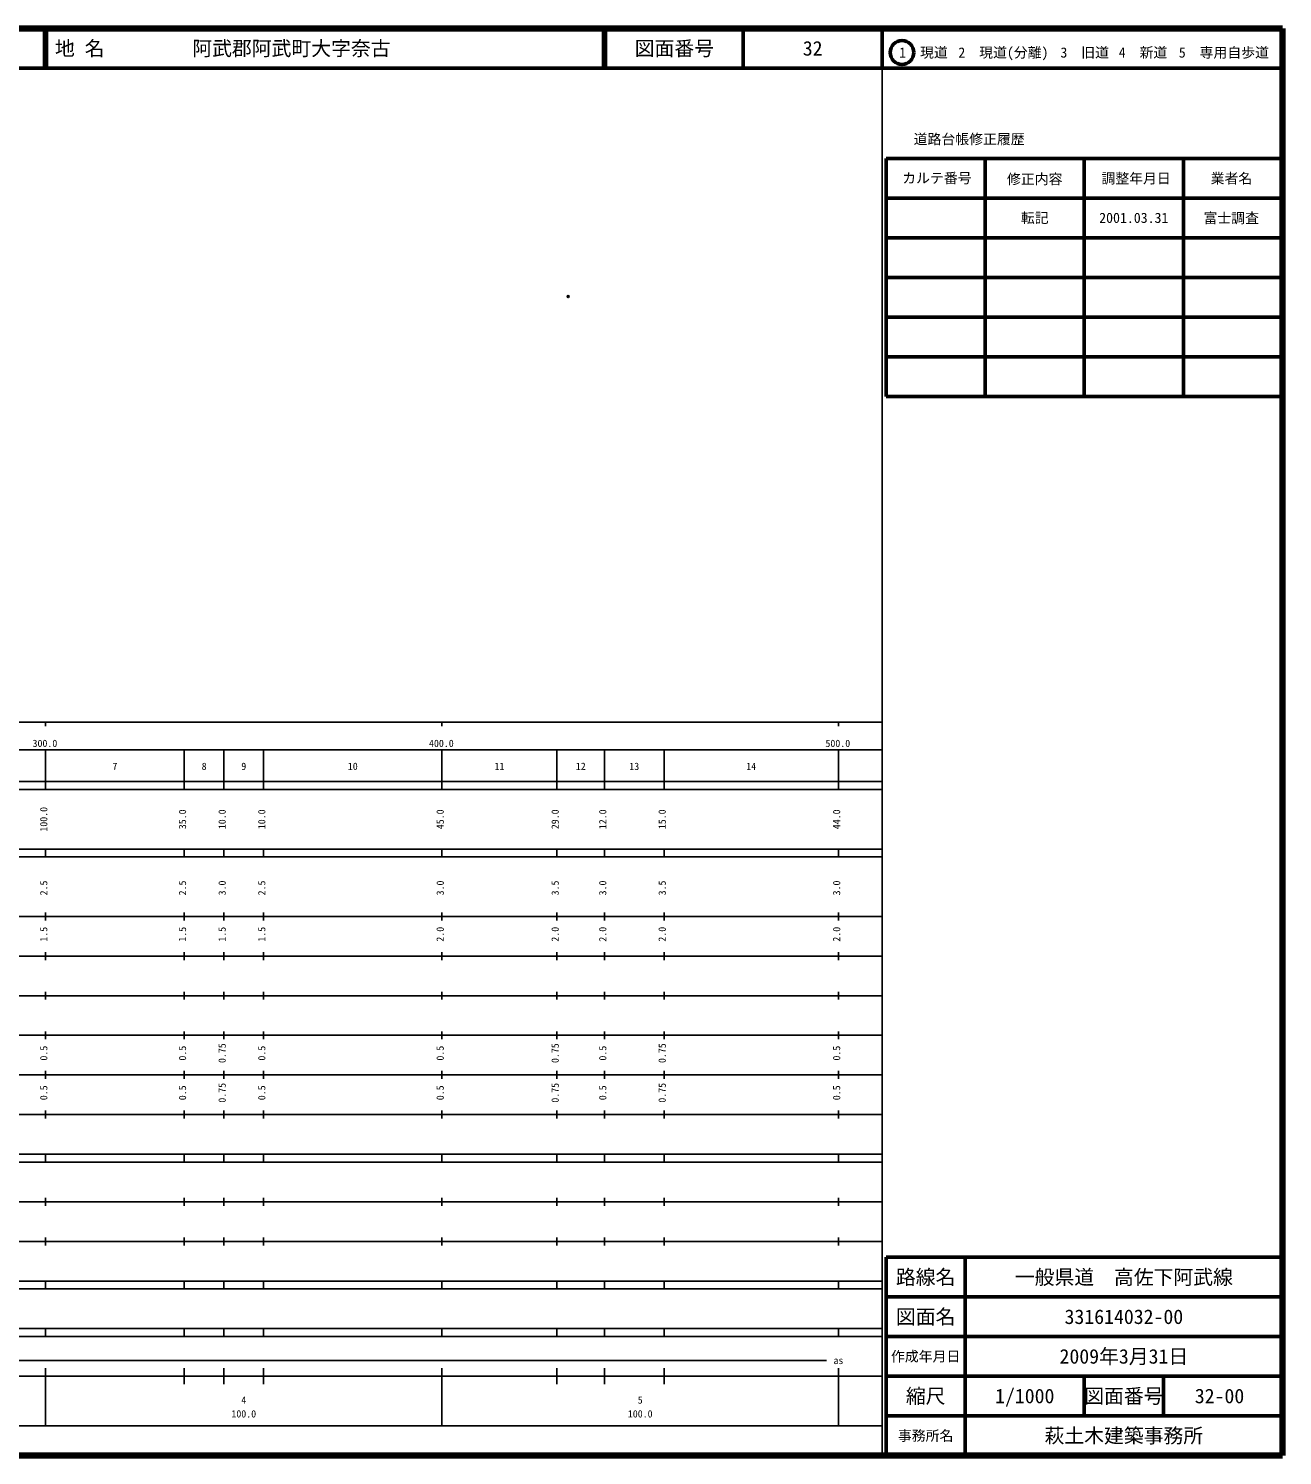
# Model space of a CAD drawing. Units: millimetres on the paper. Extents: x 40 to 680, y 20 to 380.
# Drawn here: x 363.7 to 680, y 20 to 380 of the extents above; entities that cross this region are included whole.
import ezdxf
from ezdxf.enums import TextEntityAlignment as Align

# ---------------------------------------------------------------- set-up
doc = ezdxf.new("R2010")
doc.units = ezdxf.units.MM
doc.header["$PDMODE"] = 32
doc.header["$PDSIZE"] = 0.5
doc.layers.add('M-OTRS', color=6, linetype='Continuous')
doc.layers.add('M-TTL-TXT', color=7, linetype='Continuous')
for name, color, linetype, lineweight in [('M-TTL', 2, 'Continuous', 140), ('M-TTL-BAND', 7, 'Continuous', 25), ('M-TTL-FRAM', 2, 'Continuous', 50), ('M-TTL-LINE', 7, 'Continuous', 50)]:
    doc.layers.add(name, color=color, linetype=linetype, lineweight=lineweight)
doc.styles.add('ＭＳ ゴシック', font='')
doc.styles.get('ＭＳ ゴシック').set_extended_font_data('MS Gothic')

msp = doc.modelspace()

# ---------------------------------------------------------------- linework, layer by layer
at = {"layer": 'M-OTRS'}
msp.add_point((499.825, 312.391), dxfattribs=at)
at = {"layer": 'M-TTL'}
for p, q in [((680, 380), (40, 380)), ((680, 20), (680, 380)), ((40, 20), (680, 20))]:
    msp.add_line(p, q, dxfattribs=at)
at = {"layer": 'M-TTL-BAND'}
for p, q in [((579, 20), (579, 370)), ((40, 205), (579, 205)), ((368, 205), (368, 204)), ((468, 205), (468, 204)), ((568, 205), (568, 204)), ((68, 198), (579, 198)), ((368, 188), (368, 198)), ((403, 188), (403, 198)), ((413, 188), (413, 198)), ((423, 188), (423, 198)), ((468, 188), (468, 198)), ((497, 188), (497, 198)), ((509, 188), (509, 198)), ((524, 188), (524, 198)), ((568, 188), (568, 198)), ((40, 190), (579, 190)), ((40, 188), (579, 188)), ((40, 173), (579, 173)), ((368, 171), (368, 173)), ((403, 171), (403, 173)), ((413, 171), (413, 173)), ((423, 171), (423, 173)), ((468, 171), (468, 173)), ((497, 171), (497, 173)), ((509, 171), (509, 173)), ((524, 171), (524, 173)), ((568, 171), (568, 173)), ((40, 171), (579, 171)), ((40, 156), (579, 156)), ((368, 155), (368, 157)), ((403, 155), (403, 157)), ((413, 155), (413, 157)), ((423, 155), (423, 157)), ((468, 155), (468, 157)), ((497, 155), (497, 157)), ((509, 155), (509, 157)), ((524, 155), (524, 157)), ((568, 155), (568, 157)), ((46, 146), (579, 146)), ((368, 145), (368, 147)), ((403, 145), (403, 147)), ((413, 145), (413, 147)), ((423, 145), (423, 147)), ((468, 145), (468, 147)), ((497, 145), (497, 147)), ((509, 145), (509, 147)), ((524, 145), (524, 147)), ((568, 145), (568, 147)), ((368, 135), (368, 137)), ((403, 135), (403, 137)), ((413, 135), (413, 137)), ((423, 135), (423, 137)), ((468, 135), (468, 137)), ((497, 135), (497, 137)), ((509, 135), (509, 137)), ((524, 135), (524, 137)), ((568, 135), (568, 137)), ((52, 136), (579, 136)), ((46, 126), (579, 126)), ((368, 125), (368, 127)), ((403, 125), (403, 127)), ((413, 125), (413, 127)), ((423, 125), (423, 127)), ((468, 125), (468, 127)), ((497, 125), (497, 127)), ((509, 125), (509, 127)), ((524, 125), (524, 127)), ((568, 125), (568, 127)), ((52, 116), (579, 116)), ((368, 115), (368, 117)), ((403, 115), (403, 117)), ((413, 115), (413, 117)), ((423, 115), (423, 117)), ((468, 115), (468, 117)), ((497, 115), (497, 117)), ((509, 115), (509, 117)), ((524, 115), (524, 117)), ((568, 115), (568, 117)), ((46, 106), (579, 106)), ((368, 105), (368, 107)), ((403, 105), (403, 107)), ((413, 105), (413, 107)), ((423, 105), (423, 107)), ((468, 105), (468, 107)), ((497, 105), (497, 107)), ((509, 105), (509, 107)), ((524, 105), (524, 107)), ((568, 105), (568, 107)), ((40, 96), (579, 96)), ((40, 94), (579, 94)), ((368, 94), (368, 96)), ((403, 94), (403, 96)), ((413, 94), (413, 96)), ((423, 94), (423, 96)), ((468, 94), (468, 96)), ((497, 94), (497, 96)), ((509, 94), (509, 96)), ((524, 94), (524, 96)), ((568, 94), (568, 96)), ((49, 84), (579, 84)), ((368, 83), (368, 85)), ((403, 83), (403, 85)), ((413, 83), (413, 85)), ((423, 83), (423, 85)), ((468, 83), (468, 85)), ((497, 83), (497, 85)), ((509, 83), (509, 85)), ((524, 83), (524, 85)), ((568, 83), (568, 85)), ((40, 74), (579, 74)), ((368, 73), (368, 75)), ((403, 73), (403, 75)), ((413, 73), (413, 75)), ((423, 73), (423, 75)), ((468, 73), (468, 75)), ((497, 73), (497, 75)), ((509, 73), (509, 75)), ((524, 73), (524, 75)), ((568, 73), (568, 75)), ((40, 64), (579, 64)), ((40, 62), (579, 62)), ((368, 62), (368, 64)), ((403, 62), (403, 64)), ((413, 62), (413, 64)), ((423, 62), (423, 64)), ((468, 62), (468, 64)), ((497, 62), (497, 64)), ((509, 62), (509, 64)), ((524, 62), (524, 64)), ((568, 62), (568, 64)), ((40, 52), (579, 52)), ((368, 50), (368, 52)), ((403, 50), (403, 52)), ((413, 50), (413, 52)), ((423, 50), (423, 52)), ((468, 50), (468, 52)), ((497, 50), (497, 52)), ((509, 50), (509, 52)), ((524, 50), (524, 52)), ((568, 50), (568, 52)), ((40, 50), (579, 50)), ((71, 44), (565, 44)), ((40, 40), (579, 40)), ((368, 27.5), (368, 42)), ((403, 38), (403, 42)), ((413, 38), (413, 42)), ((423, 38), (423, 42)), ((468, 27.5), (468, 42)), ((497, 38), (497, 42)), ((509, 38), (509, 42)), ((524, 38), (524, 42)), ((568, 27.5), (568, 42)), ((68, 27.5), (579, 27.5))]:
    msp.add_line(p, q, dxfattribs=at)
at = {"layer": 'M-TTL-FRAM'}
for p, q in [((580, 347.197), (580, 287.197)), ((580, 347.197), (680, 347.197)), ((580, 287.197), (680, 287.197)), ((680, 70), (580, 70)), ((580, 70), (580, 20))]:
    msp.add_line(p, q, dxfattribs=at)
at = {"layer": 'M-TTL-LINE'}
for p, q in [((367.75, 380), (367.75, 370)), ((368.25, 380), (368.25, 370)), ((508.747, 380), (508.747, 370)), ((509.247, 380), (509.247, 370)), ((543.997, 380), (543.997, 370)), ((579, 380), (579, 370)), ((40, 370), (680, 370)), ((605, 347.197), (605, 287.197)), ((630, 347.197), (630, 287.197)), ((655, 347.197), (655, 287.197)), ((580, 337.197), (680, 337.197)), ((580, 327.197), (680, 327.197)), ((580, 317.197), (680, 317.197)), ((580, 307.197), (680, 307.197)), ((580, 297.197), (680, 297.197)), ((600, 70), (600, 20)), ((680, 60), (580, 60)), ((680, 50), (580, 50)), ((680, 40), (580, 40)), ((630, 40), (630, 30)), ((650, 40), (650, 30)), ((680, 30), (580, 30))]:
    msp.add_line(p, q, dxfattribs=at)
msp.add_circle((584.031, 373.958), 3, dxfattribs=at)

# ---------------------------------------------------------------- texts
at = {"layer": 'M-TTL-BAND', "style": 'ＭＳ ゴシック'}
for s, p in [('300.0', (367.844, 198.195)), ('400.0', (467.844, 198.195)), ('500.0', (567.844, 198.195)), ('7', (385.5, 192.405)), ('8', (408, 192.405)), ('9', (418, 192.405)), ('10', (445.5, 192.405)), ('11', (482.5, 192.405)), ('12', (503, 192.405)), ('13', (516.5, 192.405)), ('14', (546, 192.405)), ('as', (568, 42.5)), ('4', (418, 32.523)), ('5', (518, 32.523)), ('100.0', (418, 29.033)), ('100.0', (518, 29.033))]:
    msp.add_text(s, height=1.833, dxfattribs=at).set_placement(p, align=Align.BOTTOM_CENTER)
for s, p in [('100.0', (369, 180.5)), ('35.0', (404, 180.5)), ('10.0', (414, 180.5)), ('10.0', (424, 180.5)), ('45.0', (469, 180.5)), ('29.0', (498, 180.5)), ('12.0', (510, 180.5)), ('15.0', (525, 180.5)), ('44.0', (569, 180.5)), ('2.5', (369, 163.174)), ('2.5', (404, 163.174)), ('3.0', (414, 163.174)), ('2.5', (424, 163.174)), ('3.0', (469, 163.174)), ('3.5', (498, 163.174)), ('3.0', (510, 163.174)), ('3.5', (525, 163.174)), ('3.0', (569, 163.174)), ('1.5', (369, 151.5)), ('1.5', (404, 151.5)), ('1.5', (414, 151.5)), ('1.5', (424, 151.5)), ('2.0', (469, 151.5)), ('2.0', (498, 151.5)), ('2.0', (510, 151.5)), ('2.0', (525, 151.5)), ('2.0', (569, 151.5)), ('0.5', (369, 121.5)), ('0.5', (404, 121.5)), ('0.75', (414, 121.5)), ('0.5', (424, 121.5)), ('0.5', (469, 121.5)), ('0.75', (498, 121.5)), ('0.5', (510, 121.5)), ('0.75', (525, 121.5)), ('0.5', (569, 121.5)), ('0.5', (369, 111.5)), ('0.5', (404, 111.5)), ('0.75', (414, 111.5)), ('0.5', (424, 111.5)), ('0.5', (469, 111.5)), ('0.75', (498, 111.5)), ('0.5', (510, 111.5)), ('0.75', (525, 111.5)), ('0.5', (569, 111.5))]:
    msp.add_text(s, height=1.833, rotation=90, dxfattribs=at).set_placement(p, align=Align.BOTTOM_CENTER)
at = {"layer": 'M-TTL-TXT', "style": 'ＭＳ ゴシック'}
for s, p in [('地 名', (370.38, 375)), ('阿武郡阿武町大字奈古', (405.024, 375))]:
    msp.add_text(s, height=3.666, dxfattribs=at).set_placement(p, align=Align.MIDDLE_LEFT)
for s, height, p in [('図面番号', 3.666, (526.622, 375)), ('32', 3.666, (561.497, 375)), ('1\u3000現道', 2.566, (589.448, 373.958)), ('2\u3000現道(分離)', 2.566, (609.619, 373.958)), ('3\u3000旧道', 2.566, (630.121, 373.958)), ('4\u3000新道', 2.566, (644.824, 373.958)), ('5\u3000専用自歩道', 2.566, (665.228, 373.958)), ('道路台帳修正履歴', 2.566, (600.968, 352.113)), ('カルテ番号', 2.566, (592.839, 342.277)), ('修正内容', 2.566, (617.509, 342.023)), ('調整年月日', 2.566, (643.089, 342.197)), ('業者名', 2.566, (667.134, 342.197)), ('転記', 2.566, (617.5, 332.245)), ('2001.03.31', 2.566, (642.5, 332.245)), ('富士調査', 2.566, (667.077, 332.189)), ('路線名', 3.666, (590, 65)), ('路線名', 3.666, (590, 65)), ('一般県道\u3000高佐下阿武線', 3.666, (640, 65)), ('図面名', 3.666, (590, 55)), ('図面名', 3.666, (590, 55)), ('331614032-00', 3.666, (640, 55)), ('2009年3月31日', 3.666, (640, 45)), ('作成年月日', 2.566, (590, 45)), ('作成年月日', 2.566, (590, 45)), ('縮尺', 3.666, (590, 35)), ('縮尺', 3.666, (590, 35)), ('1/1000', 3.666, (615, 35)), ('図面番号', 3.666, (640, 35)), ('図面番号', 3.666, (640, 35)), ('32-00', 3.666, (664.125, 35)), ('事務所名', 2.566, (590, 25)), ('事務所名', 2.566, (590, 25)), ('萩土木建築事務所', 3.666, (640, 25))]:
    msp.add_text(s, height=height, dxfattribs=at).set_placement(p, align=Align.MIDDLE_CENTER)

doc.saveas('drawing.dxf')
